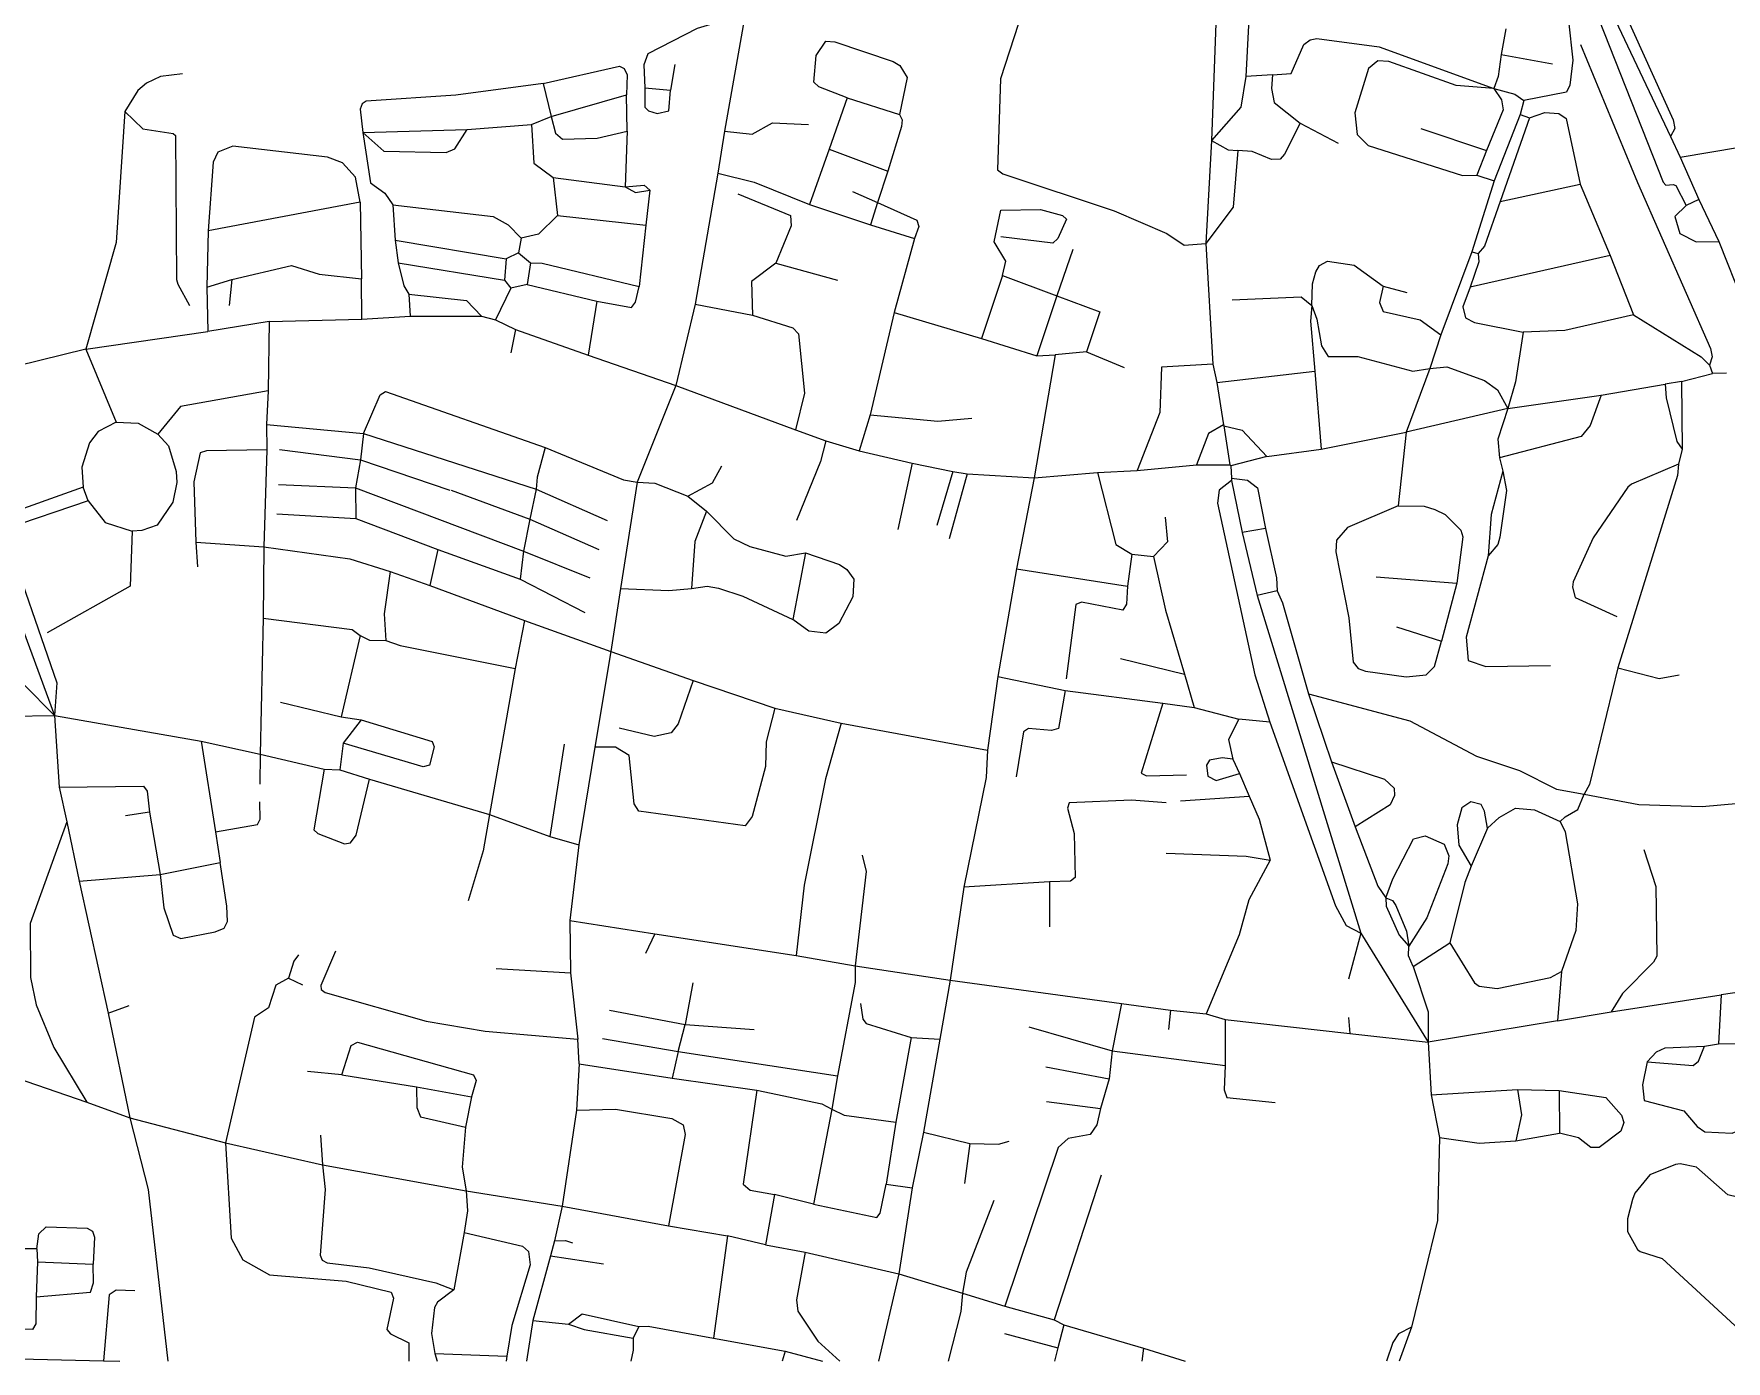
# Model space of a CAD drawing. Header units: inches. Extents: x 13510994 to 13518474, y 3660267 to 3664767.
# Drawn here: x 13513596 to 13515410, y 3660267 to 3661690 of the extents above; entities that cross this region are included whole.
import ezdxf

# ---------------------------------------------------------------- set-up
doc = ezdxf.new("R2010")
doc.units = ezdxf.units.IN
doc.header["$MEASUREMENT"] = 0

msp = doc.modelspace()

# ---------------------------------------------------------------- linework, layer by layer
for points in [[(13514930.9, 3661902.1), (13514913.9, 3661833.5), (13514901.3, 3661760.3), (13514895.2, 3661643.9)], [(13515181.7, 3661913.3), (13515179, 3661894.9), (13515180.3, 3661880.7), (13515217, 3661787.6), (13515241, 3661703.5), (13515245.6, 3661661.3), (13515242.3, 3661634.7), (13515238.8, 3661627.1), (13515193.2, 3661618.1)], [(13514714.7, 3661877.3), (13514699.9, 3661825.8), (13514685.2, 3661804.1), (13514632.4, 3661641.5), (13514629.1, 3661544), (13514634.7, 3661539.5), (13514754.1, 3661500), (13514810.5, 3661475.8), (13514829.1, 3661463.3), (13514852.5, 3661464.9)], [(13515266.8, 3661788.4), (13515353.2, 3661597.6), (13515354.9, 3661588.1), (13515350.2, 3661579.6)], [(13514864.7, 3661749.1), (13514858.4, 3661575.2)], [(13515269.7, 3661736.1), (13515266.6, 3661725.6), (13515267.7, 3661719.7), (13515342.3, 3661530.7), (13515345.4, 3661527.3), (13515353.1, 3661528.1), (13515356, 3661526.9), (13515367.2, 3661505.6)], [(13515269.7, 3661736.1), (13515284.7, 3661718.1), (13515350.2, 3661579.6)], [(13514358.6, 3661710.7), (13514307.1, 3661695.2), (13514254.3, 3661668), (13514250.2, 3661656.2), (13514251.1, 3661631.6)], [(13514358.6, 3661710.7), (13514336.7, 3661585.2)], [(13514923.6, 3661645.5), (13514943.8, 3661647.2), (13514957.5, 3661678.1), (13514964.1, 3661683.3), (13514971.2, 3661684.5), (13515038.1, 3661675.6), (13515161, 3661630.9)], [(13515173.9, 3661694.8), (13515168.7, 3661667.3)], [(13514467.9, 3661621), (13514437.6, 3661632.8), (13514432.4, 3661637.8), (13514434.6, 3661666.5), (13514445.2, 3661681.6), (13514454.6, 3661681), (13514517.1, 3661660), (13514524.3, 3661655.7), (13514532.3, 3661642.9), (13514524.1, 3661603.2)], [(13515168.7, 3661667.3), (13515165.7, 3661643.8), (13515161, 3661630.9)], [(13515168.7, 3661667.3), (13515223.7, 3661657.6)], [(13515253.7, 3661678.1), (13515314.8, 3661530.2), (13515393, 3661352.4), (13515394.9, 3661343.6), (13515392.2, 3661334.6)], [(13513755.7, 3661646.6), (13513732.1, 3661643.7), (13513717.3, 3661636.6), (13513707.7, 3661628.9), (13513694.1, 3661606.3)], [(13514142.2, 3661636.5), (13514224, 3661654.8), (13514228.9, 3661652.3), (13514232.2, 3661645.6), (13514231.5, 3661624.1)], [(13514283.2, 3661656.6), (13514278.8, 3661629.4)], [(13515161, 3661630.9), (13515120.7, 3661634.3), (13515048.5, 3661659.8), (13515036.7, 3661660.5), (13515026.8, 3661652.5), (13515012, 3661605), (13515014.5, 3661581.8), (13515026.2, 3661570.1), (13515127.3, 3661537.8), (13515142.7, 3661538.1)], [(13514142.2, 3661636.5), (13514048.5, 3661623.9), (13513952.5, 3661617.4), (13513948.1, 3661614.7), (13513946.2, 3661609), (13513949.1, 3661583.7)], [(13514142.2, 3661636.5), (13514150.9, 3661601.1)], [(13514251.1, 3661631.6), (13514278.8, 3661629.4)], [(13514251.1, 3661631.6), (13514251.2, 3661610.9), (13514255.2, 3661607), (13514264.3, 3661604.1), (13514276.8, 3661607.1), (13514278.8, 3661629.4)], [(13514895.2, 3661643.9), (13514889.8, 3661611), (13514858.4, 3661575.2)], [(13514923.6, 3661645.5), (13514895.2, 3661643.9)], [(13514923.6, 3661645.5), (13514922.8, 3661631), (13514925.7, 3661615.9), (13514953.5, 3661593.7)], [(13515161, 3661630.9), (13515169.3, 3661619), (13515170.8, 3661608.2), (13515153.1, 3661564.6)], [(13515161, 3661630.9), (13515183.6, 3661625), (13515193.2, 3661618.1)], [(13514150.9, 3661601.1), (13514231.5, 3661624.1)], [(13514232.4, 3661585.4), (13514231.5, 3661624.1)], [(13514467.9, 3661621), (13514448.6, 3661566)], [(13514467.9, 3661621), (13514524.1, 3661603.2)], [(13515193.2, 3661618.1), (13515189.2, 3661603.1)], [(13513694.1, 3661606.3), (13513684.5, 3661465.9), (13513652.2, 3661351.6)], [(13513694.1, 3661606.3), (13513713.2, 3661587.7), (13513745.6, 3661582.7), (13513748.1, 3661580.8), (13513749.2, 3661426.3), (13513750.8, 3661421.2), (13513763.2, 3661398.6)], [(13514060.9, 3661587.2), (13514129.7, 3661592.3)], [(13514129.7, 3661592.3), (13514150.9, 3661601.1)], [(13514129.7, 3661592.3), (13514132.2, 3661551.1), (13514153.1, 3661535.5)], [(13514150.9, 3661601.1), (13514155.4, 3661583.2), (13514162.8, 3661576.7), (13514200, 3661577.9), (13514232.4, 3661585.4)], [(13514336.7, 3661585.2), (13514366.1, 3661582.1), (13514388.1, 3661594.3), (13514426.7, 3661592.6)], [(13514524.1, 3661603.2), (13514526.9, 3661597.5), (13514526.1, 3661590.2), (13514511.7, 3661542.6)], [(13514953.5, 3661593.7), (13514936.7, 3661560.6), (13514931.8, 3661555.2), (13514922.7, 3661555.1), (13514902, 3661563.4), (13514886.5, 3661564.5)], [(13514953.5, 3661593.7), (13514994.2, 3661572.6)], [(13515189.2, 3661603.1), (13515161.2, 3661532.1)], [(13515199.2, 3661599.6), (13515167.8, 3661510.1)], [(13515189.2, 3661603.1), (13515199.2, 3661599.6)], [(13515199.2, 3661599.6), (13515215.6, 3661605.4), (13515230.5, 3661604.2), (13515238.6, 3661599), (13515253.3, 3661528.4)], [(13513949.1, 3661583.7), (13514060.9, 3661587.2)], [(13513949.1, 3661583.7), (13513971.4, 3661564), (13514038.2, 3661562.4), (13514047.6, 3661566.3), (13514060.9, 3661587.2)], [(13513949.1, 3661583.7), (13513957.2, 3661529.9), (13513972.7, 3661518.7), (13513981.2, 3661506.2)], [(13514232.4, 3661585.4), (13514230, 3661525.5)], [(13514336.7, 3661585.2), (13514329.3, 3661540.4)], [(13514858.4, 3661575.2), (13514852.5, 3661464.9)], [(13514858.4, 3661575.2), (13514876.1, 3661565.2), (13514886.5, 3661564.5)], [(13515082.7, 3661588.1), (13515153.1, 3661564.6)], [(13515350.2, 3661579.6), (13515360.7, 3661557.6)], [(13513946, 3661509.2), (13513941.1, 3661536.1), (13513927.1, 3661551.5), (13513911.1, 3661557.4), (13513809.6, 3661569.2), (13513793.5, 3661562.9), (13513788.6, 3661552.2), (13513783.1, 3661478.4)], [(13514448.6, 3661566), (13514427.5, 3661506.8)], [(13514448.6, 3661566), (13514511.7, 3661542.6)], [(13514886.5, 3661564.5), (13514881.6, 3661503.7), (13514852.5, 3661464.9)], [(13515153.1, 3661564.6), (13515142.7, 3661538.1)], [(13515360.7, 3661557.6), (13515424.2, 3661568), (13515468.6, 3661567.9)], [(13515360.7, 3661557.6), (13515380.7, 3661512.1)], [(13514329.3, 3661540.4), (13514305.2, 3661399.9)], [(13514329.3, 3661540.4), (13514368.2, 3661530.7), (13514427.5, 3661506.8)], [(13514511.7, 3661542.6), (13514500.6, 3661508.7)], [(13515142.7, 3661538.1), (13515161.2, 3661532.1)], [(13514153.1, 3661535.5), (13514230, 3661525.5)], [(13514153.1, 3661535.5), (13514157.4, 3661495)], [(13514230, 3661525.5), (13514250.4, 3661527.6), (13514256.6, 3661522.1)], [(13514230, 3661525.5), (13514241.2, 3661519.6), (13514256.6, 3661522.1)], [(13514256.6, 3661522.1), (13514252.3, 3661484.7)], [(13514473.7, 3661520.6), (13514500.6, 3661508.7)], [(13515161.2, 3661532.1), (13515137.2, 3661456.1)], [(13515167.8, 3661510.1), (13515253.3, 3661528.4)], [(13515253.3, 3661528.4), (13515285.6, 3661452.1)], [(13513946, 3661509.2), (13513783.1, 3661478.4)], [(13513946, 3661509.2), (13513947.5, 3661427.2)], [(13513981.2, 3661506.2), (13514088.6, 3661494), (13514104.7, 3661485.1), (13514118.7, 3661470.6)], [(13513981.2, 3661506.2), (13513983.7, 3661468.5)], [(13514350.7, 3661518.1), (13514407.1, 3661495), (13514407.8, 3661483.8), (13514391.4, 3661444)], [(13514427.5, 3661506.8), (13514492.9, 3661484.8)], [(13514500.6, 3661508.7), (13514492.9, 3661484.8)], [(13514500.6, 3661508.7), (13514542.8, 3661490), (13514544.6, 3661483.1), (13514540, 3661470.2)], [(13514634.6, 3661430.5), (13514637.9, 3661445.9), (13514625.4, 3661466.8), (13514632.7, 3661500.5), (13514675.2, 3661501.4), (13514698.7, 3661494.8), (13514703, 3661491), (13514693.6, 3661470.2), (13514688.3, 3661465.3), (13514632.7, 3661472.1)], [(13515167.8, 3661510.1), (13515150.8, 3661462.1), (13515144.2, 3661454.1)], [(13515367.2, 3661505.6), (13515355, 3661493.9), (13515360.4, 3661475.5), (13515377.9, 3661466.7), (13515402, 3661467.1)], [(13515380.7, 3661512.1), (13515367.2, 3661505.6)], [(13515380.7, 3661512.1), (13515402, 3661467.1)], [(13514157.4, 3661495), (13514137.2, 3661475.1), (13514118.7, 3661470.6)], [(13514157.4, 3661495), (13514252.3, 3661484.7)], [(13514252.3, 3661484.7), (13514245.2, 3661418.9)], [(13514492.9, 3661484.8), (13514540, 3661470.2)], [(13513783.1, 3661478.4), (13513781.8, 3661418.3)], [(13513983.7, 3661468.5), (13514102.7, 3661448.6)], [(13513983.7, 3661468.5), (13513987, 3661444.2)], [(13514118.7, 3661470.6), (13514115.7, 3661455.1)], [(13514540, 3661470.2), (13514518.4, 3661391.1)], [(13514852.5, 3661464.9), (13514859.7, 3661335.6)], [(13515402, 3661467.1), (13515454.2, 3661335.6)], [(13514102.7, 3661448.6), (13514100.7, 3661425.6)], [(13514115.7, 3661455.1), (13514102.7, 3661448.6)], [(13514115.7, 3661455.1), (13514128.7, 3661444.1)], [(13514709.7, 3661458.6), (13514692.5, 3661409)], [(13515137.2, 3661456.1), (13515104.3, 3661367.2)], [(13515144.2, 3661454.1), (13515144.8, 3661445.2), (13515135.7, 3661418.3)], [(13515285.6, 3661452.1), (13515135.7, 3661418.3)], [(13515137.2, 3661456.1), (13515144.2, 3661454.1)], [(13515285.6, 3661452.1), (13515310.5, 3661388.4)], [(13513808.5, 3661426.3), (13513872.7, 3661441.3), (13513902.3, 3661432), (13513947.5, 3661427.2)], [(13513987, 3661444.2), (13514100.7, 3661425.6)], [(13513987, 3661444.2), (13513993, 3661419.6), (13513998.2, 3661410.6)], [(13514128.7, 3661444.1), (13514125.2, 3661421.1)], [(13514128.7, 3661444.1), (13514141.2, 3661443.7), (13514245.2, 3661418.9)], [(13514391.4, 3661444), (13514365.5, 3661424.3), (13514366.7, 3661388.2)], [(13514391.4, 3661444), (13514457.7, 3661425.6)], [(13514634.6, 3661430.5), (13514612.1, 3661363.2)], [(13514634.6, 3661430.5), (13514692.5, 3661409)], [(13514965.9, 3661398.4), (13514966.6, 3661421.7), (13514970.2, 3661434.6), (13514974.3, 3661441.4), (13514982.7, 3661446), (13515011.2, 3661441.7), (13515042.2, 3661419.2)], [(13513781.8, 3661418.3), (13513808.5, 3661426.3)], [(13513781.8, 3661418.3), (13513783, 3661370.7)], [(13513808.5, 3661426.3), (13513805.7, 3661398.6)], [(13513948, 3661383.9), (13513947.5, 3661427.2)], [(13513998.2, 3661410.6), (13513999.7, 3661387.1)], [(13513998.2, 3661410.6), (13514060.1, 3661403.9), (13514076.2, 3661387.1)], [(13514107.7, 3661417.1), (13514091.2, 3661383.1)], [(13514100.7, 3661425.6), (13514107.7, 3661417.1)], [(13514125.2, 3661421.1), (13514107.7, 3661417.1)], [(13514125.2, 3661421.1), (13514199.6, 3661403.3)], [(13514199.6, 3661403.3), (13514236.8, 3661396.4), (13514241, 3661402), (13514245.2, 3661418.9)], [(13515042.2, 3661419.2), (13515038.5, 3661401.8), (13515042.3, 3661392.1), (13515082.1, 3661383.3), (13515104.3, 3661367.2)], [(13515042.2, 3661419.2), (13515067.7, 3661412.6)], [(13515135.7, 3661418.3), (13515127.8, 3661397), (13515130.6, 3661385.3), (13515140.1, 3661380.4), (13515192.4, 3661370)], [(13514199.6, 3661403.3), (13514190.4, 3661345.1)], [(13514305.2, 3661399.9), (13514284.3, 3661312.7)], [(13514305.2, 3661399.9), (13514366.7, 3661388.2)], [(13514692.5, 3661409), (13514671.1, 3661344.5)], [(13514692.5, 3661409), (13514738.7, 3661391.7), (13514724.3, 3661348.9)], [(13514880.7, 3661404.6), (13514954.5, 3661407.9), (13514965.9, 3661398.4)], [(13514965.9, 3661398.4), (13514964.5, 3661381.7), (13514969.1, 3661328.1)], [(13514965.9, 3661398.4), (13514971.3, 3661384), (13514976.2, 3661355.2), (13514983.4, 3661344), (13515015.2, 3661344), (13515074, 3661328.3), (13515092.4, 3661330.9)], [(13513848.6, 3661381.2), (13513783, 3661370.7)], [(13513848.6, 3661381.2), (13513847.6, 3661307.2)], [(13513848.6, 3661381.2), (13513948, 3661383.9)], [(13513948, 3661383.9), (13513999.7, 3661387.1)], [(13513999.7, 3661387.1), (13514076.2, 3661387.1)], [(13514076.2, 3661387.1), (13514091.2, 3661383.1)], [(13514091.2, 3661383.1), (13514112.7, 3661372.6)], [(13514366.7, 3661388.2), (13514409.7, 3661374.7), (13514415.9, 3661368.2), (13514422.4, 3661304.4), (13514412.7, 3661265.1)], [(13514518.4, 3661391.1), (13514492.5, 3661281.5)], [(13514518.4, 3661391.1), (13514612.1, 3661363.2)], [(13515310.5, 3661388.4), (13515237.1, 3661371.8), (13515192.4, 3661370)], [(13515310.5, 3661388.4), (13515383.1, 3661343.6), (13515392.2, 3661334.6)], [(13513652.2, 3661351.6), (13513783, 3661370.7)], [(13514112.7, 3661372.6), (13514107.7, 3661347.6)], [(13514112.7, 3661372.6), (13514190.4, 3661345.1)], [(13514612.1, 3661363.2), (13514671.1, 3661344.5)], [(13515104.3, 3661367.2), (13515092.4, 3661330.9)], [(13515192.4, 3661370), (13515184.2, 3661316.8), (13515176.1, 3661288)], [(13513652.2, 3661351.6), (13513505.2, 3661315.6)], [(13513652.2, 3661351.6), (13513684.8, 3661273.5)], [(13514190.4, 3661345.1), (13514284.3, 3661312.7)], [(13514690.9, 3661345.5), (13514668.2, 3661213.9)], [(13514671.1, 3661344.5), (13514690.9, 3661345.5)], [(13514724.3, 3661348.9), (13514690.9, 3661345.5)], [(13514724.3, 3661348.9), (13514764.7, 3661332.1)], [(13514859.7, 3661335.6), (13514804.8, 3661332.4), (13514802.9, 3661283.7), (13514778.8, 3661221.8)], [(13514859.7, 3661335.6), (13514864.2, 3661316.1)], [(13514864.2, 3661316.1), (13514969.1, 3661328.1)], [(13514969.1, 3661328.1), (13514975.9, 3661244.5)], [(13515092.4, 3661330.9), (13515066.9, 3661262.7)], [(13515092.4, 3661330.9), (13515110.6, 3661332.9), (13515151.1, 3661318.1), (13515165, 3661308.2), (13515176.1, 3661288)], [(13515362.2, 3661317.1), (13515395.2, 3661325.6)], [(13515392.2, 3661334.6), (13515395.2, 3661325.6)], [(13515410.2, 3661326.1), (13515395.2, 3661325.6)], [(13513486.7, 3661316.6), (13513618.6, 3660959.1)], [(13513847.6, 3661307.2), (13513753.4, 3661290.2), (13513729.4, 3661260.6)], [(13513847.6, 3661307.2), (13513845.8, 3661271)], [(13513949.8, 3661261.5), (13513967.5, 3661302.6), (13513973.2, 3661306.3), (13514144.3, 3661246.2)], [(13514284.3, 3661312.7), (13514242.8, 3661209.1)], [(13514284.3, 3661312.7), (13514412.7, 3661265.1)], [(13514864.2, 3661316.1), (13514871.2, 3661270.6)], [(13515275.8, 3661302.3), (13515264.2, 3661269.9), (13515254.5, 3661258.2), (13515166.9, 3661235.2)], [(13515176.1, 3661288), (13515275.8, 3661302.3)], [(13515275.8, 3661302.3), (13515344.7, 3661314.1)], [(13515362.2, 3661317.1), (13515344.7, 3661314.1)], [(13515344.7, 3661314.1), (13515345.6, 3661299.6), (13515357, 3661252.9), (13515362.7, 3661244.6)], [(13515362.2, 3661317.1), (13515362.7, 3661244.6)], [(13515176.1, 3661288), (13515066.9, 3661262.7)], [(13515176.1, 3661288), (13515165.1, 3661255.4), (13515166.9, 3661235.2)], [(13513684.8, 3661273.5), (13513665.5, 3661263.5), (13513655.9, 3661251.5), (13513647.9, 3661225.1), (13513649.2, 3661203.8)], [(13513684.8, 3661273.5), (13513708.1, 3661272.5), (13513729.4, 3661260.6)], [(13513845.8, 3661271), (13513949.8, 3661261.5)], [(13513845.8, 3661271), (13513846, 3661243.9)], [(13514412.7, 3661265.1), (13514445.2, 3661253.6)], [(13514492.5, 3661281.5), (13514480.7, 3661242.6)], [(13514492.5, 3661281.5), (13514565, 3661274.7), (13514601.7, 3661277.6)], [(13514871.2, 3661270.6), (13514855.3, 3661261.2), (13514842.2, 3661227.6)], [(13514871.2, 3661270.6), (13514871.7, 3661269.6)], [(13514871.7, 3661269.6), (13514878.2, 3661227.6)], [(13514871.7, 3661269.6), (13514891.1, 3661264.9), (13514917.7, 3661236.6)], [(13513729.4, 3661260.6), (13513740.8, 3661248), (13513748.9, 3661220.7), (13513749.5, 3661208.7), (13513745.4, 3661187.8), (13513728.6, 3661163.1), (13513712.1, 3661157.4), (13513701.7, 3661156.8)], [(13513949.8, 3661261.5), (13513946.4, 3661233.3)], [(13513949.8, 3661261.5), (13514134.7, 3661201.6)], [(13514445.2, 3661253.6), (13514439.5, 3661231.2), (13514413.7, 3661168.1)], [(13514445.2, 3661253.6), (13514480.7, 3661242.6)], [(13514975.9, 3661244.5), (13515066.9, 3661262.7)], [(13515066.9, 3661262.7), (13515058.6, 3661184)], [(13513846, 3661243.9), (13513781.3, 3661242.8), (13513774.8, 3661240.5), (13513767.7, 3661209.5), (13513769.9, 3661144.9)], [(13513846, 3661243.9), (13513842.7, 3661140)], [(13513859.7, 3661244.1), (13513946.4, 3661233.3)], [(13513946.4, 3661233.3), (13513941.1, 3661203.1)], [(13513946.4, 3661233.3), (13514042.2, 3661200.6)], [(13514144.3, 3661246.2), (13514135.7, 3661214.6), (13514134.7, 3661201.6)], [(13514144.3, 3661246.2), (13514228.4, 3661211.7), (13514242.8, 3661209.1)], [(13514480.7, 3661242.6), (13514537.7, 3661229.6)], [(13514537.7, 3661229.6), (13514522.2, 3661158.6)], [(13514537.7, 3661229.6), (13514581.2, 3661220.6)], [(13514917.7, 3661236.6), (13514879.2, 3661226.6)], [(13514917.7, 3661236.6), (13514975.9, 3661244.5)], [(13515166.9, 3661235.2), (13515170.7, 3661220.9)], [(13515362.7, 3661244.6), (13515358.7, 3661228.6)], [(13514297.3, 3661194.2), (13514323.8, 3661208.5), (13514333.7, 3661226.6)], [(13514581.2, 3661220.6), (13514564.2, 3661162.6)], [(13514596.7, 3661218.1), (13514577.2, 3661148.6)], [(13514581.2, 3661220.6), (13514596.7, 3661218.1)], [(13514596.7, 3661218.1), (13514668.2, 3661213.9)], [(13514668.2, 3661213.9), (13514649.5, 3661116.5)], [(13514668.2, 3661213.9), (13514736.2, 3661219.7)], [(13514736.2, 3661219.7), (13514778.8, 3661221.8)], [(13514736.2, 3661219.7), (13514756, 3661142.4), (13514773.2, 3661131.9)], [(13514778.8, 3661221.8), (13514842.2, 3661227.6)], [(13514842.2, 3661227.6), (13514878.2, 3661227.6)], [(13514879.7, 3661211.1), (13514866.5, 3661200.5), (13514864.9, 3661186.7), (13514905, 3661002.8), (13514920.9, 3660952.1)], [(13514878.2, 3661227.6), (13514879.2, 3661226.6)], [(13514879.2, 3661226.6), (13514879.7, 3661213.6)], [(13514879.7, 3661213.6), (13514879.7, 3661211.1)], [(13514879.7, 3661213.6), (13514897.1, 3661211.5), (13514907.7, 3661203.1), (13514916.2, 3661159.6)], [(13514879.7, 3661211.1), (13514891.2, 3661155.1)], [(13515170.7, 3661220.9), (13515174.6, 3661200.2), (13515167.4, 3661150.1), (13515165.2, 3661142.4), (13515154.9, 3661130.1)], [(13515170.7, 3661220.9), (13515158, 3661174.5), (13515154.9, 3661130.1)], [(13515358.7, 3661228.6), (13515308.4, 3661206.9), (13515304.5, 3661203.9), (13515267.4, 3661149.5), (13515245.8, 3661102.3), (13515245.3, 3661096.7), (13515248.1, 3661085.7), (13515292.7, 3661065.1)], [(13515358.7, 3661228.6), (13515357.6, 3661216.2), (13515293.9, 3661010.3)], [(13513649.2, 3661203.8), (13513560, 3661172.1)], [(13513654.6, 3661189.3), (13513649.2, 3661203.8)], [(13513858.7, 3661206.6), (13513941.1, 3661203.1)], [(13513941.1, 3661203.1), (13514121.3, 3661135.3)], [(13513941.1, 3661203.1), (13513941.4, 3661170.3)], [(13514043.7, 3661200.6), (13514127.9, 3661169.4)], [(13514134.7, 3661201.6), (13514127.9, 3661169.4)], [(13514134.7, 3661201.6), (13514210.7, 3661168.1)], [(13514242.8, 3661209.1), (13514225.2, 3661095.4)], [(13514242.8, 3661209.1), (13514262, 3661208.2), (13514297.3, 3661194.2)], [(13514297.3, 3661194.2), (13514317.2, 3661178.2)], [(13513654.6, 3661189.3), (13513564.3, 3661158.4)], [(13513654.6, 3661189.3), (13513673, 3661166.1), (13513701.7, 3661156.8)], [(13513856.7, 3661175.1), (13513941.4, 3661170.3)], [(13514317.2, 3661178.2), (13514304.6, 3661145.5), (13514301.2, 3661095.3)], [(13514317.2, 3661178.2), (13514346.4, 3661148.6), (13514363.8, 3661140.4), (13514402.3, 3661129.9), (13514423.2, 3661133.5)], [(13515058.6, 3661184), (13515004.2, 3661160.6), (13514992.3, 3661146.9), (13514991.5, 3661134.7), (13515005.4, 3661064), (13515010.3, 3661016.4), (13515015.6, 3661009.4), (13515023.3, 3661006.8), (13515067, 3661000.7), (13515088.5, 3661002.7), (13515097.5, 3661011.7), (13515104.8, 3661038.7)], [(13515058.6, 3661184), (13515086.2, 3661183.5), (13515097.6, 3661179.9), (13515108.9, 3661174.6), (13515125.5, 3661157.6), (13515127.8, 3661150.7), (13515121.2, 3661101)], [(13513564.3, 3661158.4), (13513621.1, 3660994.1), (13513618.6, 3660959.1)], [(13513701.7, 3661156.8), (13513699.6, 3661097.6), (13513610.7, 3661047.6)], [(13513941.4, 3661170.3), (13514029.4, 3661137.2)], [(13514127.9, 3661169.4), (13514121.3, 3661135.3)], [(13514127.9, 3661169.4), (13514201.7, 3661137.1)], [(13514808.7, 3661171.6), (13514811.2, 3661145.4), (13514796.4, 3661129.6)], [(13514916.2, 3661159.6), (13514891.2, 3661155.1)], [(13514916.2, 3661159.6), (13514928, 3661106.6), (13514928.7, 3661092.6)], [(13513769.9, 3661144.9), (13513771.7, 3661118.6)], [(13513769.9, 3661144.9), (13513842.7, 3661140)], [(13513842.7, 3661140), (13513842, 3661063.6)], [(13513842.7, 3661140), (13513935.1, 3661126.9), (13513978.4, 3661113.4)], [(13514891.2, 3661155.1), (13514907.2, 3661087.6)], [(13514029.4, 3661137.2), (13514020.8, 3661098.5)], [(13514029.4, 3661137.2), (13514117.6, 3661105.3)], [(13514121.3, 3661135.3), (13514117.6, 3661105.3)], [(13514121.3, 3661135.3), (13514192.2, 3661106.6)], [(13514423.2, 3661133.5), (13514459.6, 3661121.1), (13514467.6, 3661115.5), (13514475, 3661105.4), (13514474, 3661086.3), (13514459, 3661057.8), (13514445, 3661047.5), (13514426.8, 3661049.5), (13514409.8, 3661062.2)], [(13514423.2, 3661133.5), (13514409.8, 3661062.2)], [(13514773.2, 3661131.9), (13514768.3, 3661097.7)], [(13514773.2, 3661131.9), (13514796.4, 3661129.6)], [(13514796.4, 3661129.6), (13514809.1, 3661072.1), (13514829.5, 3661003.5)], [(13515154.9, 3661130.1), (13515131.3, 3661043.1), (13515133.4, 3661018), (13515152.2, 3661011.7), (13515221.6, 3661012.9)], [(13513978.4, 3661113.4), (13513972, 3661068.1), (13513973.5, 3661039.5)], [(13513978.4, 3661113.4), (13514020.8, 3661098.5)], [(13514117.6, 3661105.3), (13514186.7, 3661069.6)], [(13514649.5, 3661116.5), (13514629.6, 3661000.9)], [(13514649.5, 3661116.5), (13514768.3, 3661097.7)], [(13515034.7, 3661107.6), (13515121.2, 3661101)], [(13514020.8, 3661098.5), (13514122.2, 3661061.1)], [(13514225.2, 3661095.4), (13514214.6, 3661027.7)], [(13514225.2, 3661095.4), (13514277, 3661093.1), (13514301.2, 3661095.3)], [(13514301.2, 3661095.3), (13514317.8, 3661097.6), (13514330.1, 3661095.5), (13514356.2, 3661087.1), (13514409.8, 3661062.2)], [(13514768.3, 3661097.7), (13514767.2, 3661078.3), (13514763.4, 3661072.2), (13514719.2, 3661080.5), (13514712.9, 3661078.2), (13514702.7, 3660998.6)], [(13514928.7, 3661092.6), (13514907.2, 3661087.6)], [(13514907.2, 3661087.6), (13515018.3, 3660726.1)], [(13514928.7, 3661092.6), (13514934.5, 3661080), (13514962.3, 3660982.4)], [(13515121.2, 3661101), (13515104.8, 3661038.7)], [(13513558.7, 3661067.1), (13513585.3, 3660992.7), (13513618.6, 3660959.1)], [(13513842, 3661063.6), (13513839, 3660917.6)], [(13513842, 3661063.6), (13513937.7, 3661051.2), (13513946.2, 3661045)], [(13514122.2, 3661061.1), (13514112.3, 3661009.7)], [(13514122.2, 3661061.1), (13514214.6, 3661027.7)], [(13515056.7, 3661054.1), (13515104.8, 3661038.7)], [(13513946.2, 3661045), (13513925.9, 3660957.9)], [(13513946.2, 3661045), (13513956.1, 3661039.9), (13513973.5, 3661039.5)], [(13513973.5, 3661039.5), (13513988.8, 3661034.3), (13514112.3, 3661009.7)], [(13514214.6, 3661027.7), (13514197.5, 3660925.3)], [(13514214.6, 3661027.7), (13514302.9, 3660996.8)], [(13514760.7, 3661020.1), (13514829.5, 3661003.5)], [(13514112.3, 3661009.7), (13514084.8, 3660853.1)], [(13514302.9, 3660996.8), (13514287, 3660950.2), (13514279.2, 3660940.6), (13514261.1, 3660936.8), (13514223.7, 3660945.6)], [(13514302.9, 3660996.8), (13514390.4, 3660967.1)], [(13514629.6, 3661000.9), (13514618.3, 3660922)], [(13514629.6, 3661000.9), (13514701.6, 3660985.8)], [(13514829.5, 3661003.5), (13514839.7, 3660967.8)], [(13515293.9, 3661010.3), (13515263.6, 3660885.1), (13515257.9, 3660874.7)], [(13515293.9, 3661010.3), (13515338.1, 3660998.8), (13515359.7, 3661002.6)], [(13514701.6, 3660985.8), (13514694.6, 3660945.3), (13514687.1, 3660943.1), (13514662.2, 3660945.2), (13514656.9, 3660941.8), (13514649.2, 3660893.6)], [(13514701.6, 3660985.8), (13514806.2, 3660972.3)], [(13514962.3, 3660982.4), (13515071.1, 3660953.4), (13515142.2, 3660915.6), (13515188.6, 3660900.4), (13515228.2, 3660880.3), (13515257.9, 3660874.7)], [(13514962.3, 3660982.4), (13514987.1, 3660909.4)], [(13513522, 3660938), (13513571.2, 3660958.5), (13513618.6, 3660959.1)], [(13513618.6, 3660959.1), (13513775.8, 3660931.8)], [(13513618.6, 3660959.1), (13513623.5, 3660882.3)], [(13513860.7, 3660973.6), (13513925.9, 3660957.9)], [(13513925.9, 3660957.9), (13513947.3, 3660954.6)], [(13514390.4, 3660967.1), (13514381.2, 3660931.1), (13514380.5, 3660904.7), (13514366.3, 3660851.1), (13514358.6, 3660841.1), (13514244.9, 3660856.7), (13514239.9, 3660864.6), (13514234.2, 3660916.4), (13514219.7, 3660925.1), (13514197.5, 3660925.3)], [(13514390.4, 3660967.1), (13514461.5, 3660950.9)], [(13514806.2, 3660972.3), (13514783.2, 3660897.5), (13514788.6, 3660894.4), (13514831.7, 3660895.6)], [(13514806.2, 3660972.3), (13514839.7, 3660967.8)], [(13514839.7, 3660967.8), (13514887.7, 3660955.4)], [(13513947.3, 3660954.6), (13513927.9, 3660929.5)], [(13513947.3, 3660954.6), (13514023.4, 3660931.2), (13514025.5, 3660925.6), (13514020.5, 3660906), (13514013.7, 3660904.1), (13513927.9, 3660929.5)], [(13514461.5, 3660950.9), (13514444.8, 3660891.3), (13514421.9, 3660777.5), (13514413.2, 3660702.1)], [(13514461.5, 3660950.9), (13514618.3, 3660922)], [(13514887.7, 3660955.4), (13514876.5, 3660933.6), (13514881.4, 3660912.3)], [(13514920.9, 3660952.1), (13514887.7, 3660955.4)], [(13514920.9, 3660952.1), (13514991.2, 3660755.3), (13515002.6, 3660734.1), (13515018.3, 3660726.1)], [(13513775.8, 3660931.8), (13513791.2, 3660834.4)], [(13513775.8, 3660931.8), (13513839, 3660917.6)], [(13513927.9, 3660929.5), (13513924.2, 3660901.1)], [(13514164.7, 3660928.6), (13514149.2, 3660829.4)], [(13514197.5, 3660925.3), (13514180.5, 3660820.5)], [(13514618.3, 3660922), (13514616.9, 3660892.7), (13514593.1, 3660775.1)], [(13513839, 3660917.6), (13513838.7, 3660885.6)], [(13513839, 3660917.6), (13513907.7, 3660901.6)], [(13514881.4, 3660912.3), (13514869.7, 3660913.9), (13514856.3, 3660911.3), (13514853.1, 3660905.9), (13514854.3, 3660894.3), (13514863.3, 3660889.7), (13514888.5, 3660896.9)], [(13514881.4, 3660912.3), (13514888.5, 3660896.9)], [(13514987.1, 3660909.4), (13515043.9, 3660890.9), (13515054.2, 3660881.4), (13515054.6, 3660873.6), (13515049.8, 3660863.5), (13515012.4, 3660839.7)], [(13514987.1, 3660909.4), (13515012.4, 3660839.7)], [(13513907.7, 3660901.6), (13513896.6, 3660836.7), (13513900.6, 3660832.7), (13513929.2, 3660821.8), (13513935.6, 3660822.8), (13513941.8, 3660831.1), (13513956.2, 3660890.8)], [(13513907.7, 3660901.6), (13513924.2, 3660901.1)], [(13513924.2, 3660901.1), (13513956.2, 3660890.8)], [(13513956.2, 3660890.8), (13514084.8, 3660853.1)], [(13514888.5, 3660896.9), (13514898.8, 3660872.7)], [(13513623.5, 3660882.3), (13513713.8, 3660883.3), (13513717.9, 3660878.1), (13513720.4, 3660855.6)], [(13513623.5, 3660882.3), (13513631.7, 3660845.1)], [(13513791.2, 3660834.4), (13513836.2, 3660842.5), (13513838.8, 3660848.1), (13513838.7, 3660866.6)], [(13514809.7, 3660865.6), (13514772.5, 3660868.6), (13514705.9, 3660865.6), (13514704.2, 3660859.9), (13514711.1, 3660832.6), (13514712.2, 3660785.5), (13514707.2, 3660781.5), (13514684.8, 3660781)], [(13514825.2, 3660867.6), (13514898.8, 3660872.7)], [(13514898.8, 3660872.7), (13514909.5, 3660848), (13514921.2, 3660804)], [(13515154.3, 3660838.4), (13515151.1, 3660856.6), (13515147.3, 3660863.7), (13515136.3, 3660866.8), (13515126.7, 3660860.2), (13515121.8, 3660842.1), (13515123.6, 3660820.1), (13515136.6, 3660797.8)], [(13515232.1, 3660845.7), (13515237.4, 3660850.6), (13515250.8, 3660858.5), (13515257.9, 3660874.7)], [(13515257.9, 3660874.7), (13515316.2, 3660863.7), (13515384.1, 3660861.6), (13515424.3, 3660865.4)], [(13513720.4, 3660855.6), (13513694.7, 3660851.6)], [(13513720.4, 3660855.6), (13513731.7, 3660788.7)], [(13514084.8, 3660853.1), (13514078, 3660814.2), (13514061.7, 3660760.6)], [(13514084.8, 3660853.1), (13514149.2, 3660829.4)], [(13515154.3, 3660838.4), (13515166.8, 3660849.9), (13515184.3, 3660860), (13515204.6, 3660858.1), (13515232.1, 3660845.7)], [(13513631.7, 3660845.1), (13513592.3, 3660736.2)], [(13513631.7, 3660845.1), (13513645, 3660781.7)], [(13513791.2, 3660834.4), (13513796, 3660801.6)], [(13515012.4, 3660839.7), (13515036.7, 3660776.2), (13515045.2, 3660763.7)], [(13515045.2, 3660763.7), (13515052.7, 3660784.1), (13515074.8, 3660827.1), (13515087.2, 3660830.4), (13515107.7, 3660821.2), (13515112.7, 3660808.7), (13515111.6, 3660800.2), (13515089, 3660742.2), (13515069.9, 3660712.1)], [(13515154.3, 3660838.4), (13515136.6, 3660797.8)], [(13515232.1, 3660845.7), (13515237.5, 3660834.5), (13515250.6, 3660757.4), (13515248.9, 3660728.7), (13515233.5, 3660684.9)], [(13514149.2, 3660829.4), (13514180.5, 3660820.5)], [(13514180.5, 3660820.5), (13514170.9, 3660739.5)], [(13514809.7, 3660811.6), (13514895.6, 3660808.5), (13514921.2, 3660804)], [(13515321.7, 3660815.6), (13515334.4, 3660776.1), (13515335.5, 3660701.3), (13515331.9, 3660694.8), (13515298.7, 3660661.4), (13515286.8, 3660641.7)], [(13513731.7, 3660788.7), (13513796, 3660801.6)], [(13513731.7, 3660788.7), (13513735.8, 3660753), (13513745.6, 3660723.7), (13513754.1, 3660720.3), (13513790.6, 3660727.3), (13513800.3, 3660731.3), (13513803.8, 3660738.4), (13513803.4, 3660755), (13513796, 3660801.6)], [(13514484.2, 3660809.6), (13514488.5, 3660792.1), (13514476.7, 3660691)], [(13514921.2, 3660804), (13514898.5, 3660761.5), (13514887.9, 3660724.2), (13514852.7, 3660639.6)], [(13515136.6, 3660797.8), (13515129.7, 3660780.1), (13515113.9, 3660715.5)], [(13513645, 3660781.7), (13513731.7, 3660788.7)], [(13513645, 3660781.7), (13513675.9, 3660640.2)], [(13514684.8, 3660781), (13514593.1, 3660775.1)], [(13514684.8, 3660781), (13514684.7, 3660732.6)], [(13514593.1, 3660775.1), (13514578.2, 3660675.4)], [(13515045.2, 3660763.7), (13515045.7, 3660754.7), (13515059.4, 3660723.7), (13515069.9, 3660712.1)], [(13515045.2, 3660763.7), (13515052.5, 3660760.8), (13515056, 3660755.7), (13515067.4, 3660728), (13515069.9, 3660712.1)], [(13514170.9, 3660739.5), (13514171.5, 3660683.3)], [(13514170.9, 3660739.5), (13514261.7, 3660725.2)], [(13513592.3, 3660736.2), (13513592.9, 3660678.3), (13513598.8, 3660649.2), (13513618, 3660603.6), (13513653.1, 3660545)], [(13514261.7, 3660725.2), (13514251.7, 3660704.1)], [(13514261.7, 3660725.2), (13514413.2, 3660702.1)], [(13515018.3, 3660726.1), (13515005.2, 3660676.6)], [(13515018.3, 3660726.1), (13515090.4, 3660609.2)], [(13513919.7, 3660706.6), (13513904, 3660669.9), (13513904.3, 3660665.4), (13513908.7, 3660662.5), (13514016.7, 3660631.7), (13514080.1, 3660620.8), (13514179.2, 3660612.5)], [(13515074.4, 3660690.2), (13515069.5, 3660701.7), (13515069.9, 3660712.1)], [(13515074.4, 3660690.2), (13515113.9, 3660715.5)], [(13515113.9, 3660715.5), (13515140.4, 3660672.7), (13515145.2, 3660669.2), (13515164.6, 3660666.5), (13515221.6, 3660678.4), (13515233.5, 3660684.9)], [(13513880.2, 3660702.6), (13513875, 3660696), (13513869.2, 3660677.7)], [(13514091.7, 3660688.1), (13514171.5, 3660683.3)], [(13514413.2, 3660702.1), (13514476.7, 3660691)], [(13514476.7, 3660691), (13514476.7, 3660673.1), (13514457.7, 3660573)], [(13514476.7, 3660691), (13514578.2, 3660675.4)], [(13515074.4, 3660690.2), (13515090.4, 3660641.8), (13515090.4, 3660609.2)], [(13515233.5, 3660684.9), (13515229.1, 3660632.1)], [(13513869.2, 3660677.7), (13513855.7, 3660670.1), (13513847.8, 3660646), (13513833, 3660635.9), (13513801.8, 3660501.3)], [(13513869.2, 3660677.7), (13513884.2, 3660670.6)], [(13514171.5, 3660683.3), (13514179.2, 3660612.5)], [(13514302.7, 3660672.6), (13514294.2, 3660628.1)], [(13514578.2, 3660675.4), (13514567.1, 3660612.4)], [(13514578.2, 3660675.4), (13514762.1, 3660650.4)], [(13513675.9, 3660640.2), (13513698.7, 3660648.6)], [(13514482.2, 3660650.6), (13514484.9, 3660633.8), (13514488.4, 3660629.2), (13514536.5, 3660614.3)], [(13514762.1, 3660650.4), (13514752, 3660599.8)], [(13514762.1, 3660650.4), (13514814.3, 3660643.6)], [(13515286.8, 3660641.7), (13515404.4, 3660659.8)], [(13515404.4, 3660659.8), (13515401.8, 3660607.3)], [(13515428.7, 3660663.5), (13515404.4, 3660659.8)], [(13513675.9, 3660640.2), (13513699.4, 3660528.1)], [(13514213.2, 3660643.6), (13514294.2, 3660628.1)], [(13514814.3, 3660643.6), (13514812.2, 3660622.6)], [(13514814.3, 3660643.6), (13514852.7, 3660639.6)], [(13514852.7, 3660639.6), (13514873.2, 3660633.6)], [(13514873.2, 3660633.6), (13515006.8, 3660618.4)], [(13514873.2, 3660633.6), (13514873.2, 3660584.1)], [(13515005.2, 3660635.6), (13515006.8, 3660618.4)], [(13515229.1, 3660632.1), (13515090.4, 3660609.2)], [(13515229.1, 3660632.1), (13515286.8, 3660641.7)], [(13514180.7, 3660586), (13514179.2, 3660612.5)], [(13514205.7, 3660613.1), (13514286.8, 3660599)], [(13514286.8, 3660599), (13514294.2, 3660628.1)], [(13514294.2, 3660628.1), (13514368.2, 3660622.6)], [(13514536.5, 3660614.3), (13514520.3, 3660523.4)], [(13514536.5, 3660614.3), (13514567.1, 3660612.4)], [(13514567.1, 3660612.4), (13514549.8, 3660512.7)], [(13514662.7, 3660625.6), (13514752, 3660599.8)], [(13515006.8, 3660618.4), (13515090.4, 3660609.2)], [(13513926.6, 3660574.1), (13513936.4, 3660605.6), (13513943.3, 3660609), (13514067.5, 3660574.2), (13514070.5, 3660568.1), (13514065.5, 3660550.4)], [(13514286.8, 3660599), (13514280.6, 3660570.5)], [(13514286.8, 3660599), (13514457.7, 3660573)], [(13514752, 3660599.8), (13514748.8, 3660569.9)], [(13514752, 3660599.8), (13514873.2, 3660584.1)], [(13515090.4, 3660609.2), (13515093.7, 3660552.6)], [(13515325.1, 3660588.1), (13515320.2, 3660563.6), (13515322.2, 3660546.7), (13515364.4, 3660535.6), (13515379, 3660518.6), (13515387.2, 3660513.2), (13515416.2, 3660511.8), (13515440.1, 3660521.5), (13515448.6, 3660519.4), (13515470.3, 3660505.8), (13515481.7, 3660505.1), (13515494.8, 3660510.1), (13515499.7, 3660521.1), (13515499, 3660558.7), (13515488.2, 3660590.1), (13515481, 3660600.5), (13515466.3, 3660606.6), (13515401.8, 3660607.3)], [(13515325.1, 3660588.1), (13515335.3, 3660598.8), (13515344.7, 3660603), (13515386.7, 3660604.7)], [(13515325.1, 3660588.1), (13515374.6, 3660584.1), (13515380.2, 3660588.7), (13515386.7, 3660604.7)], [(13515386.7, 3660604.7), (13515401.8, 3660607.3)], [(13513926.6, 3660574.1), (13513889.7, 3660577.6)], [(13514180.7, 3660586), (13514177.9, 3660536.2)], [(13514180.7, 3660586), (13514280.6, 3660570.5)], [(13514680.7, 3660582.6), (13514748.8, 3660569.9)], [(13514873.2, 3660584.1), (13514872, 3660558.2), (13514874.9, 3660549.7), (13514926.7, 3660544.6)], [(13513577.3, 3660571), (13513653.1, 3660545)], [(13513926.6, 3660574.1), (13514006.5, 3660561.3)], [(13514006.5, 3660561.3), (13514065.5, 3660550.4)], [(13514006.5, 3660561.3), (13514006.8, 3660539.1), (13514010.7, 3660529.2), (13514059, 3660518.2)], [(13514280.6, 3660570.5), (13514371.1, 3660557.6)], [(13514457.7, 3660573), (13514451.7, 3660537.3)], [(13514748.8, 3660569.9), (13514739.5, 3660538.2)], [(13515093.7, 3660552.6), (13515186.2, 3660558.5)], [(13515186.2, 3660558.5), (13515190.5, 3660531.2), (13515184.4, 3660503.5)], [(13515186.2, 3660558.5), (13515231, 3660557.3)], [(13513653.1, 3660545), (13513699.4, 3660528.1)], [(13514065.5, 3660550.4), (13514059, 3660518.2)], [(13514371.1, 3660557.6), (13514356.7, 3660457.1), (13514363.9, 3660450.4), (13514390.2, 3660446)], [(13514371.1, 3660557.6), (13514440.7, 3660543.2), (13514451.7, 3660537.3)], [(13514681.7, 3660545.6), (13514739.5, 3660538.2)], [(13515093.7, 3660552.6), (13515102.8, 3660507.1)], [(13515231, 3660557.3), (13515281.1, 3660550), (13515297.9, 3660531), (13515300.4, 3660523.1), (13515297.2, 3660513.8), (13515273.9, 3660496.1), (13515264.9, 3660496.2), (13515251.5, 3660506.8), (13515231.3, 3660511.6)], [(13515231, 3660557.3), (13515231.3, 3660511.6)], [(13513699.4, 3660528.1), (13513801.8, 3660501.3)], [(13513699.4, 3660528.1), (13513719.1, 3660451.2), (13513739.9, 3660267.3)], [(13514177.9, 3660536.2), (13514162.5, 3660433.4)], [(13514177.9, 3660536.2), (13514219.7, 3660537.2), (13514280, 3660527.3), (13514292.4, 3660520.4), (13514294.5, 3660510.2), (13514276.4, 3660412.4)], [(13514451.7, 3660537.3), (13514431.8, 3660435.6)], [(13514451.7, 3660537.3), (13514464.6, 3660531), (13514520.3, 3660523.4)], [(13514520.3, 3660523.4), (13514509.6, 3660457)], [(13514739.5, 3660538.2), (13514735.6, 3660520.4), (13514728.4, 3660510.2), (13514704.8, 3660505.8), (13514694.1, 3660496.1), (13514637, 3660326.4)], [(13513903.7, 3660509.6), (13513905.6, 3660477.7)], [(13514059, 3660518.2), (13514055.3, 3660475.2), (13514059.6, 3660449.7)], [(13514549.8, 3660512.7), (13514537.5, 3660452.9)], [(13514549.8, 3660512.7), (13514599.5, 3660500.6)], [(13515102.8, 3660507.1), (13515100.4, 3660418.2), (13515072.7, 3660303.6)], [(13515102.8, 3660507.1), (13515145.4, 3660500.8), (13515184.4, 3660503.5)], [(13515184.4, 3660503.5), (13515231.3, 3660511.6)], [(13513801.8, 3660501.3), (13513905.6, 3660477.7)], [(13513801.8, 3660501.3), (13513807.9, 3660399.1), (13513820.5, 3660375.8), (13513849.1, 3660359.8), (13513931.1, 3660353.1), (13513979.3, 3660341.4), (13513981.7, 3660334.9), (13513974.7, 3660301.2), (13513978.7, 3660296.5), (13513998.4, 3660287.1), (13513998.3, 3660267.3)], [(13514599.5, 3660500.6), (13514593.7, 3660457.6)], [(13514599.5, 3660500.6), (13514630.1, 3660499.7), (13514641.7, 3660503.1)], [(13513905.6, 3660477.7), (13513908.6, 3660451.3), (13513903.3, 3660381), (13513905.3, 3660375.5), (13513910.8, 3660372.6), (13513955.7, 3660367.2), (13514027.1, 3660351.4), (13514046.3, 3660343.8)], [(13513905.6, 3660477.7), (13514059.6, 3660449.7)], [(13515586.6, 3660403.1), (13515541.3, 3660403.5), (13515532.1, 3660414), (13515511.9, 3660430.5), (13515475.9, 3660444.8), (13515454.4, 3660446.6), (13515433.7, 3660440.2), (13515411.8, 3660445.5), (13515378, 3660475.2), (13515360.6, 3660478.9), (13515355.7, 3660478), (13515328, 3660467.1), (13515312.1, 3660447.3), (13515309.7, 3660440.6), (13515304.3, 3660420), (13515304.2, 3660406.2), (13515314.8, 3660387), (13515317.8, 3660384.8), (13515341.2, 3660377.5), (13515437.8, 3660288.5), (13515437.5, 3660282.2), (13515434, 3660267.3)], [(13514059.6, 3660449.7), (13514061.2, 3660428.3), (13514057.4, 3660405.3)], [(13514059.6, 3660449.7), (13514162.5, 3660433.4)], [(13514431.8, 3660435.6), (13514499.8, 3660421.2), (13514503.4, 3660426), (13514509.6, 3660457)], [(13514509.6, 3660457), (13514537.5, 3660452.9)], [(13514537.5, 3660452.9), (13514523.5, 3660361)], [(13514740.2, 3660466.6), (13514689.7, 3660311.6)], [(13514162.5, 3660433.4), (13514154.4, 3660396.4)], [(13514162.5, 3660433.4), (13514276.4, 3660412.4)], [(13514390.2, 3660446), (13514380.6, 3660392.1)], [(13514431.8, 3660435.6), (13514390.2, 3660446)], [(13514625.2, 3660439.6), (13514595.4, 3660362.6), (13514591.4, 3660340.3)], [(13513599.5, 3660387.6), (13513601.6, 3660403.6), (13513609.7, 3660411.1), (13513653.7, 3660409.8), (13513659.1, 3660406.5), (13513661.4, 3660400.1), (13513659.9, 3660371.4)], [(13514057.4, 3660405.3), (13514046.3, 3660343.8)], [(13514057.4, 3660405.3), (13514120.1, 3660390.6), (13514126.6, 3660384.9), (13514128.1, 3660370.6), (13514108.7, 3660305.6), (13514103.1, 3660272.6)], [(13514154.4, 3660396.4), (13514150.2, 3660380.3)], [(13514154.4, 3660396.4), (13514166.1, 3660396.7), (13514173.7, 3660394.1)], [(13514276.4, 3660412.4), (13514339.9, 3660401.8)], [(13514339.9, 3660401.8), (13514324.6, 3660292)], [(13514380.6, 3660392.1), (13514339.9, 3660401.8)], [(13513599.5, 3660387.6), (13513544.6, 3660387.6), (13513532.5, 3660380.9), (13513529.1, 3660372.8), (13513527.4, 3660301.8)], [(13513599.5, 3660387.6), (13513600.2, 3660373.6)], [(13514150.2, 3660380.3), (13514131.1, 3660310.9)], [(13514150.2, 3660380.3), (13514206.7, 3660371.6)], [(13514380.6, 3660392.1), (13514422.9, 3660384)], [(13514422.9, 3660384), (13514413.8, 3660333.2), (13514415.2, 3660321), (13514436.4, 3660288.8), (13514460.2, 3660267.3)], [(13514422.9, 3660384), (13514523.5, 3660361)], [(13513600.2, 3660373.6), (13513598.9, 3660336.1)], [(13513598.9, 3660336.1), (13513657, 3660341.3), (13513660.5, 3660351.2), (13513659.9, 3660371.4)], [(13513600.2, 3660373.6), (13513659.9, 3660371.4)], [(13514523.5, 3660361), (13514501.5, 3660267.3)], [(13514523.5, 3660361), (13514591.4, 3660340.3)], [(13513704.7, 3660342.6), (13513684.7, 3660343.3), (13513677.2, 3660338.3), (13513671.1, 3660267.8)], [(13514046.3, 3660343.8), (13514029.1, 3660330.7), (13514025.9, 3660324.7), (13514022.7, 3660297.1), (13514026.2, 3660275.7)], [(13514591.4, 3660340.3), (13514589.9, 3660320.7), (13514576.1, 3660267.3)], [(13514591.4, 3660340.3), (13514637, 3660326.4)], [(13513598.9, 3660336.1), (13513598.4, 3660307.2), (13513594.9, 3660301.1), (13513527.4, 3660301.8)], [(13514637, 3660326.4), (13514689.7, 3660311.6)], [(13514131.1, 3660310.9), (13514124.2, 3660267.3)], [(13514131.1, 3660310.9), (13514169.2, 3660306.9)], [(13514169.2, 3660306.9), (13514183.9, 3660318.1), (13514244.7, 3660304.6)], [(13514169.2, 3660306.9), (13514186, 3660301.3), (13514238.7, 3660292.1)], [(13514244.7, 3660304.6), (13514238.7, 3660292.1)], [(13514244.7, 3660304.6), (13514254.6, 3660305), (13514324.6, 3660292)], [(13514689.7, 3660311.6), (13514700.2, 3660306.1)], [(13514700.2, 3660306.1), (13514693.7, 3660281.6)], [(13514700.2, 3660306.1), (13514785.5, 3660281.2)], [(13514238.7, 3660292.1), (13514238.6, 3660279), (13514236.3, 3660267.3)], [(13514324.6, 3660292), (13514401.7, 3660278.1)], [(13514636.7, 3660297.1), (13514693.7, 3660281.6)], [(13515072.7, 3660303.6), (13515058.8, 3660296.7), (13515052.7, 3660287.5), (13515046.1, 3660267.3)], [(13515072.7, 3660303.6), (13515059.4, 3660267.3)], [(13513580.9, 3660270), (13513671.1, 3660267.8)], [(13513671.1, 3660267.8), (13513688.7, 3660267.3)], [(13514026.2, 3660275.7), (13514103.1, 3660272.6)], [(13514026.2, 3660275.7), (13514028.7, 3660267.3)], [(13514103.1, 3660272.6), (13514102.4, 3660267.3)], [(13514401.7, 3660278.1), (13514398.3, 3660267.3)], [(13514401.7, 3660278.1), (13514441.6, 3660267.3)], [(13514693.7, 3660281.6), (13514690, 3660267.3)], [(13514785.5, 3660281.2), (13514783.9, 3660267.3)], [(13514785.5, 3660281.2), (13514830.2, 3660267.3)]]:
    msp.add_lwpolyline(points)

doc.saveas('drawing.dxf')
